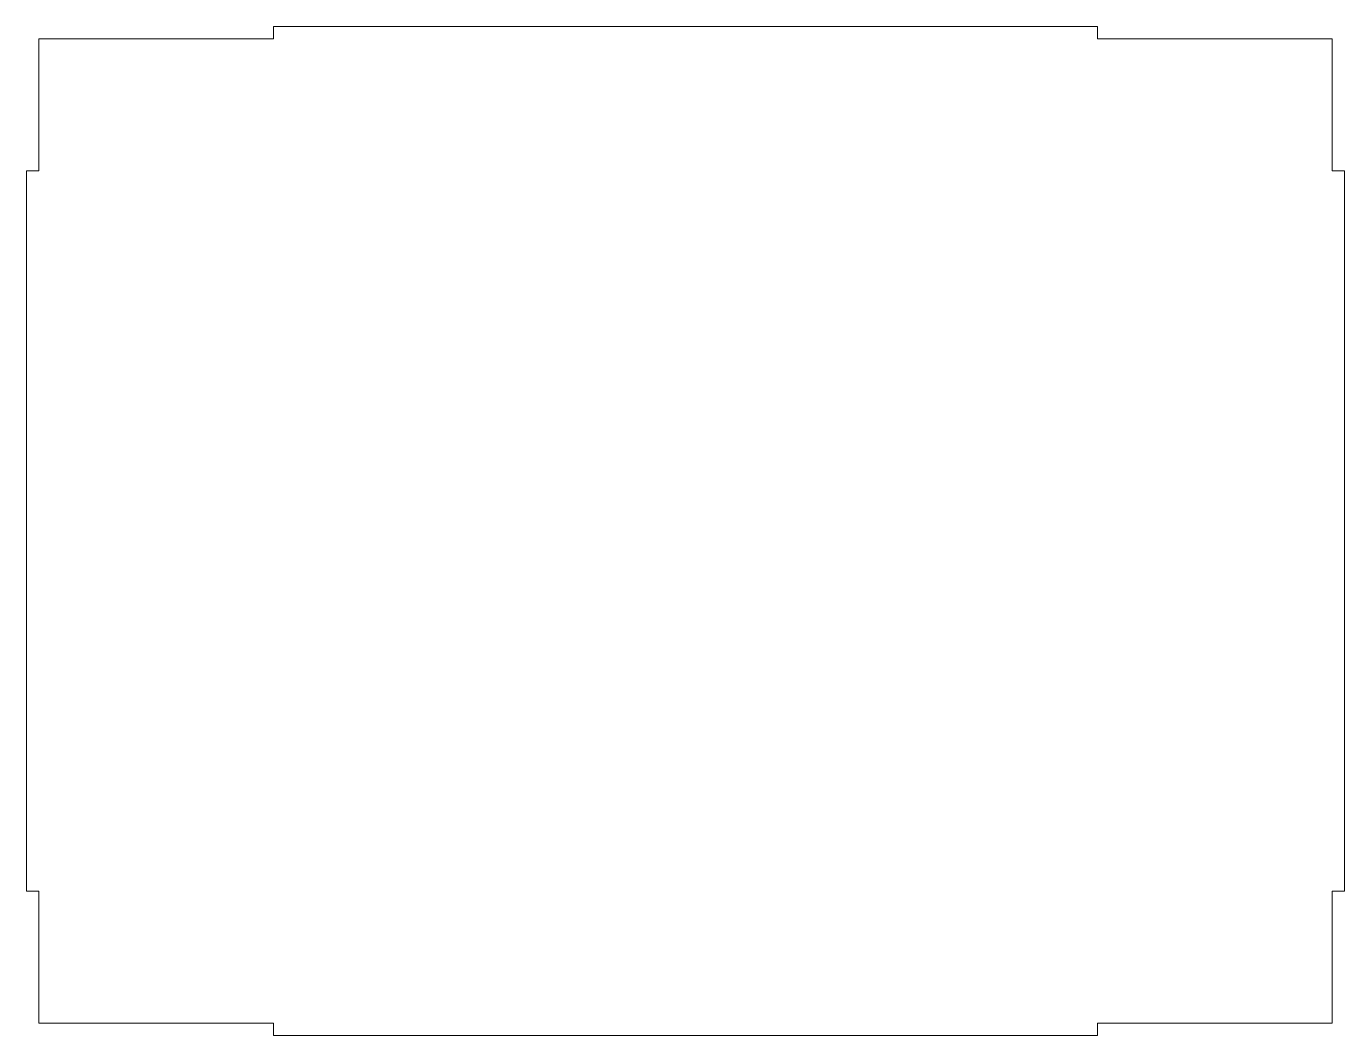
# Model space of a CAD drawing. Header units: millimetres. Extents: x -1460 to 1460, y -777 to 775.
# Drawn here: x -395.2 to -75.2, y 85.1 to 330.1 of the extents above; entities that cross this region are included whole.
import ezdxf

# ---------------------------------------------------------------- set-up
doc = ezdxf.new("R2010")
doc.units = ezdxf.units.MM
doc.header["$MEASUREMENT"] = 0
doc.layers.add('Camada 1', color=7, linetype='Continuous')

msp = doc.modelspace()

# ---------------------------------------------------------------- linework, layer by layer
at = {"layer": 'Camada 1', "color": 250, "lineweight": 20}
msp.add_open_spline([(-135.2498, 330.0523), (-135.2498, 330.0523), (-335.2472, 330.0523), (-335.2472, 330.0523), (-335.2472, 330.0523), (-335.2472, 330.0523), (-335.2472, 327.0523), (-335.2472, 327.0523), (-335.2472, 327.0523), (-335.2472, 327.0523), (-392.2484, 327.0523), (-392.2484, 327.0523), (-392.2484, 327.0523), (-392.2484, 327.0523), (-392.2484, 295.03), (-392.2484, 295.03), (-392.2484, 295.03), (-392.2484, 295.03), (-395.2484, 295.03), (-395.2484, 295.03), (-395.2484, 295.03), (-395.2484, 295.03), (-395.2484, 120.1292), (-395.2484, 120.1292), (-395.2484, 120.1292), (-395.2484, 120.1292), (-392.2484, 120.1292), (-392.2484, 120.1292), (-392.2484, 120.1292), (-392.2484, 120.1292), (-392.2484, 88.1069), (-392.2484, 88.1069), (-392.2484, 88.1069), (-392.2484, 88.1069), (-335.2472, 88.1069), (-335.2472, 88.1069), (-335.2472, 88.1069), (-335.2472, 88.1069), (-335.2472, 85.1069), (-335.2472, 85.1069), (-335.2472, 85.1069), (-335.2472, 85.1069), (-135.2498, 85.1069), (-135.2498, 85.1069), (-135.2498, 85.1069), (-135.2498, 85.1069), (-135.2498, 88.1069), (-135.2498, 88.1069), (-135.2498, 88.1069), (-135.2498, 88.1069), (-78.2484, 88.1069), (-78.2484, 88.1069), (-78.2484, 88.1069), (-78.2484, 88.1069), (-78.2484, 120.1292), (-78.2484, 120.1292), (-78.2484, 120.1292), (-78.2484, 120.1292), (-75.2484, 120.1292), (-75.2484, 120.1292), (-75.2484, 120.1292), (-75.2484, 120.1292), (-75.2484, 295.03), (-75.2484, 295.03), (-75.2484, 295.03), (-75.2484, 295.03), (-78.2484, 295.03), (-78.2484, 295.03), (-78.2484, 295.03), (-78.2484, 295.03), (-78.2484, 327.0523), (-78.2484, 327.0523), (-78.2484, 327.0523), (-78.2484, 327.0523), (-135.2498, 327.0523), (-135.2498, 327.0523), (-135.2498, 327.0523), (-135.2498, 327.0523), (-135.2498, 330.0523), (-135.2498, 330.0523)], degree=3, knots=[0, 0, 0, 0, 0.04761905, 0.04761905, 0.04761905, 0.04761905, 0.0952381, 0.0952381, 0.0952381, 0.0952381, 0.14285714, 0.14285714, 0.14285714, 0.14285714, 0.19047619, 0.19047619, 0.19047619, 0.19047619, 0.23809524, 0.23809524, 0.23809524, 0.23809524, 0.28571429, 0.28571429, 0.28571429, 0.28571429, 0.33333333, 0.33333333, 0.33333333, 0.33333333, 0.38095238, 0.38095238, 0.38095238, 0.38095238, 0.42857143, 0.42857143, 0.42857143, 0.42857143, 0.47619048, 0.47619048, 0.47619048, 0.47619048, 0.52380952, 0.52380952, 0.52380952, 0.52380952, 0.57142857, 0.57142857, 0.57142857, 0.57142857, 0.61904762, 0.61904762, 0.61904762, 0.61904762, 0.66666667, 0.66666667, 0.66666667, 0.66666667, 0.71428571, 0.71428571, 0.71428571, 0.71428571, 0.76190476, 0.76190476, 0.76190476, 0.76190476, 0.80952381, 0.80952381, 0.80952381, 0.80952381, 0.85714286, 0.85714286, 0.85714286, 0.85714286, 0.9047619, 0.9047619, 0.9047619, 0.9047619, 1, 1, 1, 1], dxfattribs=at)

doc.saveas('drawing.dxf')
